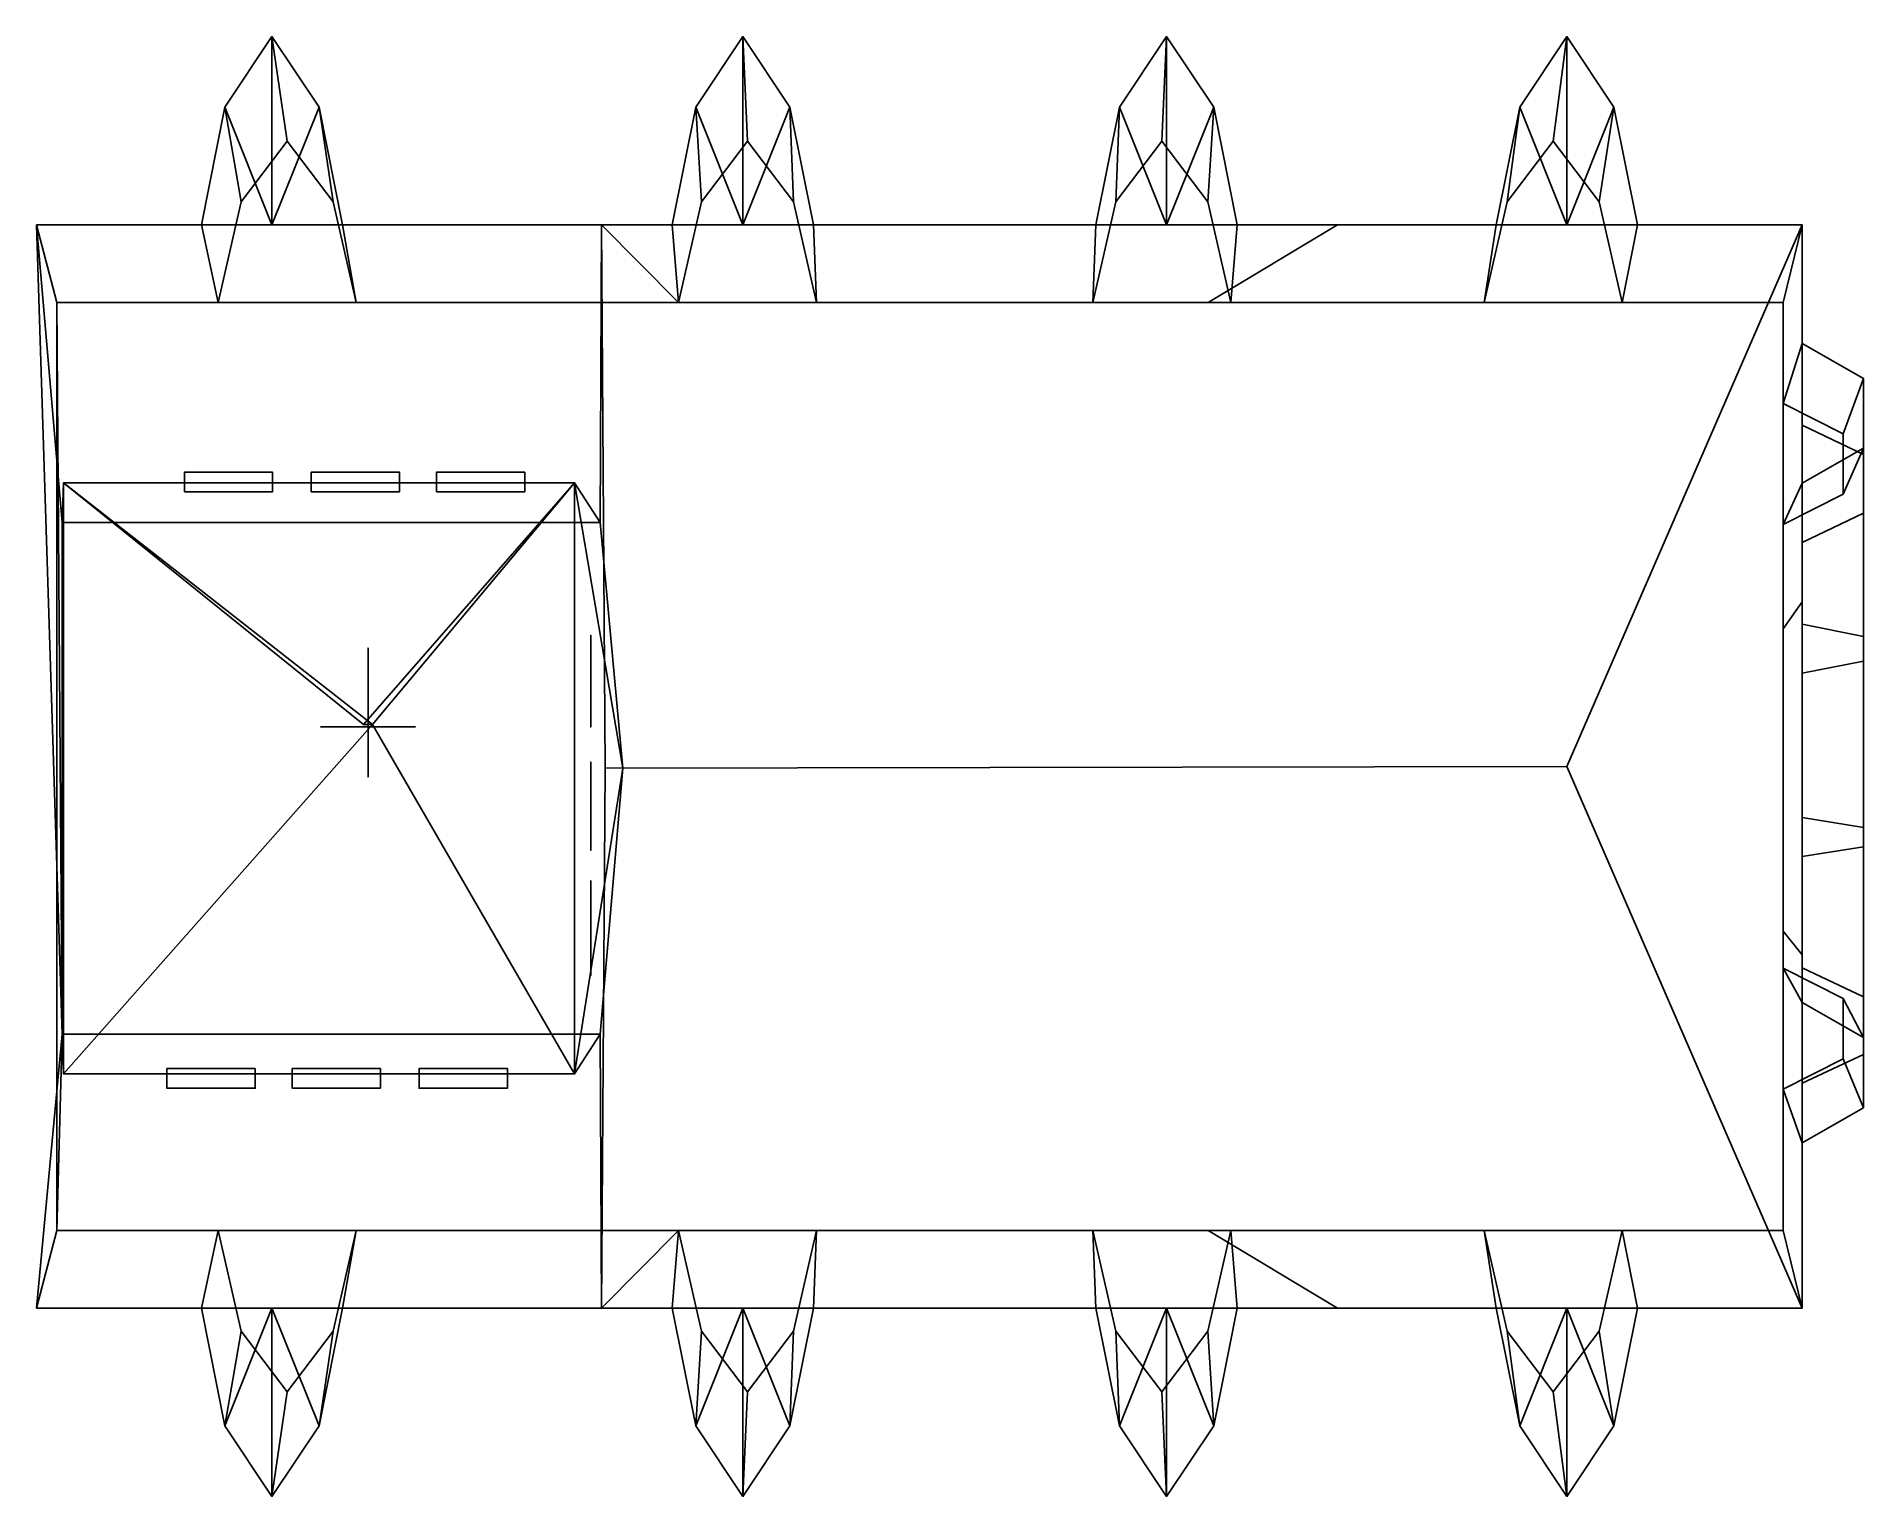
# Model space of a CAD drawing. Header units: metres. Extents: x -113 to 115, y -90 to 92.
import ezdxf

# ---------------------------------------------------------------- set-up
doc = ezdxf.new("R2010")
doc.units = ezdxf.units.M

msp = doc.modelspace()

# ---------------------------------------------------------------- linework, layer by layer
at = {"layer": 'Clocher', "color": 2}
for points in [[(-109.886299, -32.349297, 113.739372), (-110.556404, 58.826878, 0.077431), (-113.09491, 68.516129, 96.94841)], [(-109.886299, -32.349297, 113.739372), (-113.09491, 68.516129, 96.94841), (-109.886299, 31.413818, 113.739372)], [(-109.886299, -32.349297, 113.739372), (-110.556404, -56.826889, 0.077431), (-110.556404, 58.826878, 0.077431)], [(-94.666328, 35.243198, 173.828903), (-83.658257, 35.243202, 173.828903), (-83.658257, 37.68536, 212.195572), (-94.666328, 37.685356, 212.195572)], [(-78.84407, 35.243202, 173.828903), (-67.835999, 35.243202, 173.828903), (-67.835999, 37.68536, 212.195572), (-78.84407, 37.68536, 212.195572)], [(-63.227299, 35.243202, 173.828903), (-52.219234, 35.243202, 173.828903), (-52.219234, 37.685364, 212.195572), (-63.227299, 37.68536, 212.195572)], [(-109.886299, -32.349297, 113.739372), (-109.886299, 31.413818, 113.739372), (-109.725365, 36.380779, 219.416977)], [(-109.886299, -32.349297, 113.739372), (-109.725365, 36.380779, 219.416977), (-109.725365, -37.316261, 219.416977)], [(-109.886299, 31.413818, 113.739372), (-42.830986, 31.413818, 113.974213), (-46.012886, 36.380779, 219.416977), (-109.725365, 36.380779, 219.416977)], [(-109.725365, 36.380779, 219.416977), (-71.19091, 6.254517, 294.489136), (-109.725365, -37.316261, 219.416977)], [(-109.725365, 36.380779, 219.416977), (-46.012886, 36.380779, 219.416977), (-72.335716, 6.254517, 294.489136)], [(-46.012886, -37.316261, 219.416977), (-71.19091, 6.254517, 294.489136), (-46.012886, 36.380779, 219.416977)], [(-39.98098, 0.807519, 129.238739), (-46.012886, -37.316261, 219.416977), (-46.012886, 36.380779, 219.416977)], [(-39.98098, 0.807519, 129.238739), (-46.012886, 36.380779, 219.416977), (-42.830986, 31.413818, 113.974213)], [(-109.886299, 15.050628, 61.300072), (-109.886299, 26.976835, 75.108406), (-109.886299, 28.509014, 93.289635)], [(-109.886299, 15.050628, 61.300072), (-109.886299, 28.509014, 93.289635), (-109.886299, 19.061918, 108.899147)], [(-109.725365, 9.184812, 173.828903), (-109.725365, 19.492722, 173.828903), (-109.725365, 20.865032, 212.195572), (-109.725365, 9.856964, 212.195572)], [(-109.886299, 15.050628, 61.300072), (-109.886299, 19.061918, 108.899147), (-109.886299, 2.24401, 115.974625)], [(-43.999874, 16.221676, 173.828903), (-43.999874, 5.913772, 173.828903), (-43.999874, 6.363741, 212.195572), (-43.999874, 17.371805, 212.195572)], [(-109.886299, 15.050628, 61.300072), (-109.886299, 2.24401, 115.974625), (-109.886299, -15.520832, 111.813507)], [(-109.886299, 15.050628, 61.300072), (-109.886299, -15.520832, 111.813507), (-109.886299, -27.447041, 98.005173)], [(-109.886299, 15.050628, 61.300072), (-109.886299, -27.447041, 98.005173), (-109.886299, -28.979218, 79.823952)], [(-109.886299, 15.050628, 61.300072), (-109.886299, -28.979218, 79.823952), (-109.886299, -19.532114, 64.214447)], [(-109.886299, 15.050628, 61.300072), (-109.886299, -19.532114, 64.214447), (-109.886299, -2.714212, 57.138958)], [(-109.725365, -37.316261, 219.416977), (-71.19091, 6.254517, 294.489136), (-46.012886, -37.316261, 219.416977)], [(-109.725365, -5.43867, 173.828903), (-109.725365, 4.869238, 173.828903), (-109.725365, 5.248257, 212.195572), (-109.725365, -5.75981, 212.195572)], [(-39.98098, 0.807519, 129.238739), (-42.830986, -32.349297, 113.974213), (-46.012886, -37.316261, 219.416977)], [(-43.999874, 1.405783, 173.828903), (-43.999874, -8.902124, 173.828903), (-43.999874, -9.458518, 212.195572), (-43.999874, 1.549549, 212.195572)], [(-109.725365, -20.254566, 173.828903), (-109.725365, -9.946659, 173.828903), (-109.725365, -10.574002, 212.195572), (-109.725365, -21.582069, 212.195572)], [(-43.999874, -13.217698, 173.828903), (-43.999874, -23.525608, 173.828903), (-43.999874, -25.075294, 212.195572), (-43.999874, -14.067225, 212.195572)], [(-109.886299, -32.349297, 113.739372), (-113.09491, -66.516144, 96.94841), (-110.556404, -56.826889, 0.077431)], [(-42.830986, -32.349297, 113.974213), (-109.886299, -32.349297, 113.739372), (-109.725365, -37.316261, 219.416977), (-46.012886, -37.316261, 219.416977)], [(-85.830521, -36.664749, 173.828903), (-96.838585, -36.664749, 173.828903), (-96.838585, -39.106907, 212.195572), (-85.830521, -39.106903, 212.195572)], [(-70.213737, -36.664749, 173.828903), (-81.221817, -36.664749, 173.828903), (-81.221817, -39.106903, 212.195572), (-70.213737, -39.106903, 212.195572)], [(-54.391487, -36.664745, 173.828903), (-65.399544, -36.664749, 173.828903), (-65.399544, -39.106903, 212.195572), (-54.391487, -39.106903, 212.195572)]]:
    msp.add_3dface(points, dxfattribs=at)
at = {"layer": 'ContreFort1', "color": 3}
for points in [[(77.71154, 92.000008, 58.787113), (71.840569, 83.193558, 58.787113), (70.257179, 71.397942, 0.077431), (75.997292, 78.940582, 0.077431)], [(77.711533, 68.516136, 67.593567), (71.840569, 83.193558, 58.787113), (77.71154, 92.000008, 58.787113)], [(83.582504, 83.193558, 58.787113), (77.71154, 92.000008, 58.787113), (75.997292, 78.940582, 0.077431), (81.737396, 71.397942, 0.077431)], [(77.711533, 68.516136, 67.593567), (77.71154, 92.000008, 58.787113), (83.582504, 83.193558, 58.787113)], [(71.840569, 83.193558, 58.787113), (68.90509, 68.516136, 58.787113), (67.387108, 58.826881, 0.077431), (70.257179, 71.397942, 0.077431)], [(68.90509, 68.516136, 58.787113), (71.840569, 83.193558, 58.787113), (77.711533, 68.516136, 67.593567)], [(77.711533, 68.516136, 67.593567), (83.582504, 83.193558, 58.787113), (86.517998, 68.516144, 58.787113)], [(86.517998, 68.516144, 58.787113), (83.582504, 83.193558, 58.787113), (81.737396, 71.397942, 0.077431), (84.607468, 58.826889, 0.077431)]]:
    msp.add_3dface(points, dxfattribs=at)
at = {"layer": 'ContreFort2', "color": 8}
for points in [[(27.808313, 92.000008, 58.787113), (21.937346, 83.193558, 58.787113), (21.466206, 71.397942, 0.077431), (27.20632, 78.940582, 0.077431)], [(27.808308, 68.516136, 67.593567), (21.937346, 83.193558, 58.787113), (27.808313, 92.000008, 58.787113)], [(33.679283, 83.193558, 58.787113), (27.808313, 92.000008, 58.787113), (27.20632, 78.940582, 0.077431), (32.946438, 71.397942, 0.077431)], [(27.808308, 68.516136, 67.593567), (27.808313, 92.000008, 58.787113), (33.679283, 83.193558, 58.787113)], [(21.937346, 83.193558, 58.787113), (19.001856, 68.516136, 58.787113), (18.596146, 58.826881, 0.077431), (21.466206, 71.397942, 0.077431)], [(19.001856, 68.516136, 58.787113), (21.937346, 83.193558, 58.787113), (27.808308, 68.516136, 67.593567)], [(27.808308, 68.516136, 67.593567), (33.679283, 83.193558, 58.787113), (36.614765, 68.516144, 58.787113)], [(36.614765, 68.516144, 58.787113), (33.679283, 83.193558, 58.787113), (32.946438, 71.397942, 0.077431), (35.816498, 58.826889, 0.077431)]]:
    msp.add_3dface(points, dxfattribs=at)
at = {"layer": 'ContreFort3', "color": 10}
for points in [[(-25.030407, 68.516136, 67.593567), (-30.901371, 83.193558, 58.787113), (-25.030403, 92.000008, 58.787113)], [(-25.030403, 92.000008, 58.787113), (-30.901371, 83.193558, 58.787113), (-30.194826, 71.397942, 0.077431), (-24.45471, 78.940582, 0.077431)], [(-25.030407, 68.516136, 67.593567), (-25.030403, 92.000008, 58.787113), (-19.159435, 83.193558, 58.787113)], [(-19.159435, 83.193558, 58.787113), (-25.030403, 92.000008, 58.787113), (-24.45471, 78.940582, 0.077431), (-18.714594, 71.397942, 0.077431)], [(-33.836857, 68.516136, 58.787113), (-30.901371, 83.193558, 58.787113), (-25.030407, 68.516136, 67.593567)], [(-30.901371, 83.193558, 58.787113), (-33.836857, 68.516136, 58.787113), (-33.06488, 58.826881, 0.077431), (-30.194826, 71.397942, 0.077431)], [(-25.030407, 68.516136, 67.593567), (-19.159435, 83.193558, 58.787113), (-16.223948, 68.516144, 58.787113)], [(-16.223948, 68.516144, 58.787113), (-19.159435, 83.193558, 58.787113), (-18.714594, 71.397942, 0.077431), (-15.844534, 58.826889, 0.077431)]]:
    msp.add_3dface(points, dxfattribs=at)
at = {"layer": 'ContreFort4', "color": 14}
for points in [[(-83.740089, 68.516136, 67.593567), (-89.611061, 83.193558, 58.787113), (-83.740082, 92.000008, 58.787113)], [(-83.740082, 92.000008, 58.787113), (-89.611061, 83.193558, 58.787113), (-87.59597, 71.397942, 0.077431), (-81.85585, 78.940582, 0.077431)], [(-83.740089, 68.516136, 67.593567), (-83.740082, 92.000008, 58.787113), (-77.869118, 83.193558, 58.787113)], [(-77.869118, 83.193558, 58.787113), (-83.740082, 92.000008, 58.787113), (-81.85585, 78.940582, 0.077431), (-76.115738, 71.397942, 0.077431)], [(-92.546539, 68.516136, 58.787113), (-89.611061, 83.193558, 58.787113), (-83.740089, 68.516136, 67.593567)], [(-89.611061, 83.193558, 58.787113), (-92.546539, 68.516136, 58.787113), (-90.466019, 58.826881, 0.077431), (-87.59597, 71.397942, 0.077431)], [(-83.740089, 68.516136, 67.593567), (-77.869118, 83.193558, 58.787113), (-74.933632, 68.516144, 58.787113)], [(-74.933632, 68.516144, 58.787113), (-77.869118, 83.193558, 58.787113), (-76.115738, 71.397942, 0.077431), (-73.245674, 58.826889, 0.077431)]]:
    msp.add_3dface(points, dxfattribs=at)
at = {"layer": 'ContreFort5', "color": 13}
for points in [[(70.257179, -69.397942, 0.077431), (67.387108, -56.826881, 0.077431), (68.90509, -66.516136, 58.787113), (71.840569, -81.193558, 58.787113)], [(84.607468, -56.826889, 0.077431), (81.737396, -69.397942, 0.077431), (83.582504, -81.193558, 58.787113), (86.517998, -66.516144, 58.787113)], [(77.711533, -66.516136, 67.593567), (71.840569, -81.193558, 58.787113), (68.90509, -66.516136, 58.787113)], [(77.71154, -90, 58.787113), (71.840569, -81.193558, 58.787113), (77.711533, -66.516136, 67.593567)], [(83.582504, -81.193558, 58.787113), (77.71154, -90, 58.787113), (77.711533, -66.516136, 67.593567)], [(86.517998, -66.516144, 58.787113), (83.582504, -81.193558, 58.787113), (77.711533, -66.516136, 67.593567)], [(75.997292, -76.940582, 0.077431), (70.257179, -69.397942, 0.077431), (71.840569, -81.193558, 58.787113), (77.71154, -90, 58.787113)], [(81.737396, -69.397942, 0.077431), (75.997292, -76.940582, 0.077431), (77.71154, -90, 58.787113), (83.582504, -81.193558, 58.787113)]]:
    msp.add_3dface(points, dxfattribs=at)
at = {"layer": 'ContreFort6', "color": 12}
for points in [[(21.466206, -69.397942, 0.077431), (18.596146, -56.826881, 0.077431), (19.001856, -66.516136, 58.787113), (21.937346, -81.193558, 58.787113)], [(35.816498, -56.826889, 0.077431), (32.946438, -69.397942, 0.077431), (33.679283, -81.193558, 58.787113), (36.614765, -66.516144, 58.787113)], [(27.808308, -66.516136, 67.593567), (21.937346, -81.193558, 58.787113), (19.001856, -66.516136, 58.787113)], [(27.808313, -90, 58.787113), (21.937346, -81.193558, 58.787113), (27.808308, -66.516136, 67.593567)], [(33.679283, -81.193558, 58.787113), (27.808313, -90, 58.787113), (27.808308, -66.516136, 67.593567)], [(36.614765, -66.516144, 58.787113), (33.679283, -81.193558, 58.787113), (27.808308, -66.516136, 67.593567)], [(27.20632, -76.940582, 0.077431), (21.466206, -69.397942, 0.077431), (21.937346, -81.193558, 58.787113), (27.808313, -90, 58.787113)], [(32.946438, -69.397942, 0.077431), (27.20632, -76.940582, 0.077431), (27.808313, -90, 58.787113), (33.679283, -81.193558, 58.787113)]]:
    msp.add_3dface(points, dxfattribs=at)
at = {"layer": 'ContreFort7', "color": 11}
for points in [[(-30.194826, -69.397942, 0.077431), (-33.06488, -56.826881, 0.077431), (-33.836857, -66.516136, 58.787113), (-30.901371, -81.193558, 58.787113)], [(-15.844534, -56.826889, 0.077431), (-18.714594, -69.397942, 0.077431), (-19.159435, -81.193558, 58.787113), (-16.223948, -66.516144, 58.787113)], [(-25.030407, -66.516136, 67.593567), (-30.901371, -81.193558, 58.787113), (-33.836857, -66.516136, 58.787113)], [(-25.030403, -90, 58.787113), (-30.901371, -81.193558, 58.787113), (-25.030407, -66.516136, 67.593567)], [(-19.159435, -81.193558, 58.787113), (-25.030403, -90, 58.787113), (-25.030407, -66.516136, 67.593567)], [(-16.223948, -66.516144, 58.787113), (-19.159435, -81.193558, 58.787113), (-25.030407, -66.516136, 67.593567)], [(-24.45471, -76.940582, 0.077431), (-30.194826, -69.397942, 0.077431), (-30.901371, -81.193558, 58.787113), (-25.030403, -90, 58.787113)], [(-18.714594, -69.397942, 0.077431), (-24.45471, -76.940582, 0.077431), (-25.030403, -90, 58.787113), (-19.159435, -81.193558, 58.787113)]]:
    msp.add_3dface(points, dxfattribs=at)
at = {"layer": 'ContreFort8', "color": 9}
for points in [[(-87.59597, -69.397942, 0.077431), (-90.466019, -56.826881, 0.077431), (-92.546539, -66.516136, 58.787113), (-89.611061, -81.193558, 58.787113)], [(-73.245674, -56.826889, 0.077431), (-76.115738, -69.397942, 0.077431), (-77.869118, -81.193558, 58.787113), (-74.933632, -66.516144, 58.787113)], [(-83.740089, -66.516136, 67.593567), (-89.611061, -81.193558, 58.787113), (-92.546539, -66.516136, 58.787113)], [(-83.740082, -90, 58.787113), (-89.611061, -81.193558, 58.787113), (-83.740089, -66.516136, 67.593567)], [(-77.869118, -81.193558, 58.787113), (-83.740082, -90, 58.787113), (-83.740089, -66.516136, 67.593567)], [(-74.933632, -66.516144, 58.787113), (-77.869118, -81.193558, 58.787113), (-83.740089, -66.516136, 67.593567)], [(-81.85585, -76.940582, 0.077431), (-87.59597, -69.397942, 0.077431), (-89.611061, -81.193558, 58.787113), (-83.740082, -90, 58.787113)], [(-76.115738, -69.397942, 0.077431), (-81.85585, -76.940582, 0.077431), (-83.740082, -90, 58.787113), (-77.869118, -81.193558, 58.787113)]]:
    msp.add_3dface(points, dxfattribs=at)
at = {"layer": 'Girouette', "color": 15}
for points in [[(-71.763313, 11.509032, 305.602814), (-71.763313, 15.765486, 308.068634), (-71.763313, 14.209678, 312.060913)], [(-71.763313, 11.509032, 305.602814), (-71.763313, 14.209678, 312.060913), (-71.763313, 9.718388, 313.381897)], [(-71.763313, 11.509032, 300.025421), (-71.763313, 11.509032, 301.170197), (-71.763313, -0.291614, 300.025421)], [(-71.763313, 11.509032, 305.602814), (-71.763313, 9.718388, 313.381897), (-71.763313, 7.281936, 309.800598)], [(-71.763313, 9.953225, 306.718323), (-71.763313, 7.047095, 303.812164), (-71.763313, 5.726129, 301.581207)], [(-71.763313, 9.953225, 306.718323), (-71.763313, 5.256451, 312.002228), (-71.763313, 4.140967, 310.886688)], [(-71.763313, 9.953225, 306.718323), (-71.763313, 4.140967, 310.886688), (-71.763313, 3.260322, 306.013824)], [(-71.763313, 9.953225, 306.718323), (-71.763313, 3.260322, 306.013824), (-71.763313, 7.047095, 303.812164)], [(-65.862976, 5.931614, 299.702515), (-65.862976, 5.931614, 300.847321), (-77.663651, 5.931611, 299.702515)], [(-72.335716, 6.254517, 294.489136), (-71.19091, 6.254517, 294.489136), (-72.335716, 6.254515, 300.307129)], [(-71.763313, 5.256451, 312.002228), (-71.763313, 3.935484, 314.203827), (-71.763313, 1.704515, 310.417053), (-71.763313, 4.140967, 310.886688)]]:
    msp.add_3dface(points, dxfattribs=at)
at = {"layer": 'Nef1', "color": 1}
for points in [[(-42.643288, 68.516136, 96.94841), (-113.09491, 68.516129, 96.94841), (-110.556404, 58.826878, 0.077431), (-33.06488, 58.826881, 0.077431)], [(-42.643288, 68.516136, 96.94841), (-42.830986, 31.413818, 113.974213), (-109.886299, 31.413818, 113.739372), (-113.09491, 68.516129, 96.94841)], [(-113.09491, -66.516144, 96.94841), (-109.886299, -32.349297, 113.739372), (-42.830986, -32.349297, 113.974213), (-42.643288, -66.516144, 96.94841)], [(-33.06488, -56.826881, 0.077431), (-110.556404, -56.826889, 0.077431), (-113.09491, -66.516144, 96.94841), (-42.643288, -66.516144, 96.94841)]]:
    msp.add_3dface(points, dxfattribs=at)
at = {"layer": 'Nef2', "color": 5}
for points in [[(32.975197, 58.826878, 0.077431), (49.120354, 68.516129, 96.94841), (-42.643288, 68.516136, 96.94841), (-33.06488, 58.826881, 0.077431)], [(-33.06488, -56.826881, 0.077431), (-42.643288, -66.516144, 96.94841), (49.120354, -66.516144, 96.94841), (32.975197, -56.826889, 0.077431)]]:
    msp.add_3dface(points, dxfattribs=at)
at = {"layer": 'Nef3', "color": 4}
for points in [[(32.975197, 58.826878, 0.077431), (104.697876, 58.826878, 0.077431), (107.066399, 68.516129, 96.94841), (49.120354, 68.516129, 96.94841)], [(104.697876, -56.826889, 0.077431), (107.066399, -66.516144, 96.94841), (107.066399, 68.516129, 96.94841), (104.697876, 58.826878, 0.077431)], [(49.120354, -66.516144, 96.94841), (107.066399, -66.516144, 96.94841), (104.697876, -56.826889, 0.077431), (32.975197, -56.826889, 0.077431)]]:
    msp.add_3dface(points, dxfattribs=at)
at = {"layer": 'Porte', "color": 6}
for points in [[(104.697876, 46.255806, -0.040006), (112.154488, 42.484493, -0.040006), (114.692993, 49.378613, 41.879509), (107.066399, 53.724976, 42.584824)], [(107.066399, 53.724976, 42.584824), (114.692993, 49.378613, 41.879509), (114.692993, 39.879799, 70.050507), (107.066399, 43.533813, 72.507454)], [(112.154488, 42.484493, -0.040006), (112.154488, 34.941856, -0.040006), (114.692993, 40.685875, 40.468868), (114.692993, 49.378613, 41.879509)], [(114.692993, 49.378613, 41.879509), (114.692993, 40.685875, 40.468868), (114.692993, 32.571785, 65.136597), (114.692993, 39.879799, 70.050507)], [(107.066399, 43.533813, 72.507454), (114.692993, 39.879799, 70.050507), (114.692993, 17.20508, 89.336182), (107.066399, 18.732775, 93.465874)], [(112.154488, 34.941856, -0.040006), (104.697876, 31.170542, -0.040006), (107.066399, 36.339512, 39.763554), (114.692993, 40.685875, 40.468868)], [(114.692993, 40.685875, 40.468868), (107.066399, 36.339512, 39.763554), (107.066399, 28.91778, 62.679649), (114.692993, 32.571785, 65.136597)], [(114.692993, 39.879799, 70.050507), (114.692993, 32.571785, 65.136597), (114.692993, 14.14973, 81.076729), (114.692993, 17.20508, 89.336182)], [(114.692993, 32.571785, 65.136597), (107.066399, 28.91778, 62.679649), (107.066399, 12.622038, 76.947014), (114.692993, 14.14973, 81.076729)], [(104.697876, 18.178207, 0.077414), (104.697876, -19.534981, 0.077414), (107.066399, -22.483881, 55.851608), (107.066399, 21.548376, 55.851608)], [(107.066399, 18.732775, 93.465874), (114.692993, 17.20508, 89.336182), (114.692993, -9.020368, 89.439049), (107.066399, -10.234235, 93.671631)], [(114.692993, 17.20508, 89.336182), (114.692993, 14.14973, 81.076729), (114.692993, -6.592569, 80.973854), (114.692993, -9.020368, 89.439049)], [(114.692993, 14.14973, 81.076729), (107.066399, 12.622038, 76.947014), (107.066399, -5.378687, 76.741272), (114.692993, -6.592569, 80.973854)], [(114.692993, -6.592569, 80.973854), (107.066399, -5.378687, 76.741272), (107.066399, -24.09967, 65.444962), (114.692993, -27.695, 67.987007)], [(114.692993, -9.020368, 89.439049), (114.692993, -6.592569, 80.973854), (114.692993, -27.695, 67.987007), (114.692993, -34.885681, 73.071075)], [(107.066399, -10.234235, 93.671631), (114.692993, -9.020368, 89.439049), (114.692993, -34.885681, 73.071075), (107.066399, -38.480995, 75.613106)], [(114.692993, -32.784378, 43.629227), (107.066399, -28.407444, 43.148739), (104.697876, -24.142145, 0.077409), (112.154488, -27.913458, 0.077426)], [(114.692993, -27.695, 67.987007), (107.066399, -24.09967, 65.444962), (107.066399, -28.407444, 43.148739), (114.692993, -32.784378, 43.629227)], [(114.692993, -41.538242, 44.590126), (114.692993, -32.784378, 43.629227), (112.154488, -27.913458, 0.077426), (112.154488, -35.456097, 0.077401)], [(114.692993, -34.885681, 73.071075), (114.692993, -27.695, 67.987007), (114.692993, -32.784378, 43.629227), (114.692993, -41.538242, 44.590126)], [(107.066399, -45.915161, 45.070625), (114.692993, -41.538242, 44.590126), (112.154488, -35.456097, 0.077401), (104.697876, -39.227402, 0.077431)], [(107.066399, -38.480995, 75.613106), (114.692993, -34.885681, 73.071075), (114.692993, -41.538242, 44.590126), (107.066399, -45.915161, 45.070625)]]:
    msp.add_3dface(points, dxfattribs=at)
at = {"layer": 'Toit', "color": 7}
for points in [[(107.066399, 68.516129, 96.94841), (77.71154, 0.999998, 129.238739), (-42.21257, 0.807519, 128.53421), (-42.643288, 68.516136, 96.94841)], [(107.066399, -66.516144, 96.94841), (77.71154, 0.999998, 129.238739), (107.066399, 68.516129, 96.94841)], [(-42.643288, -66.516144, 96.94841), (-42.21257, 0.807519, 128.53421), (77.71154, 0.999998, 129.238739), (107.066399, -66.516144, 96.94841)]]:
    msp.add_3dface(points, dxfattribs=at)

doc.saveas('drawing.dxf')
